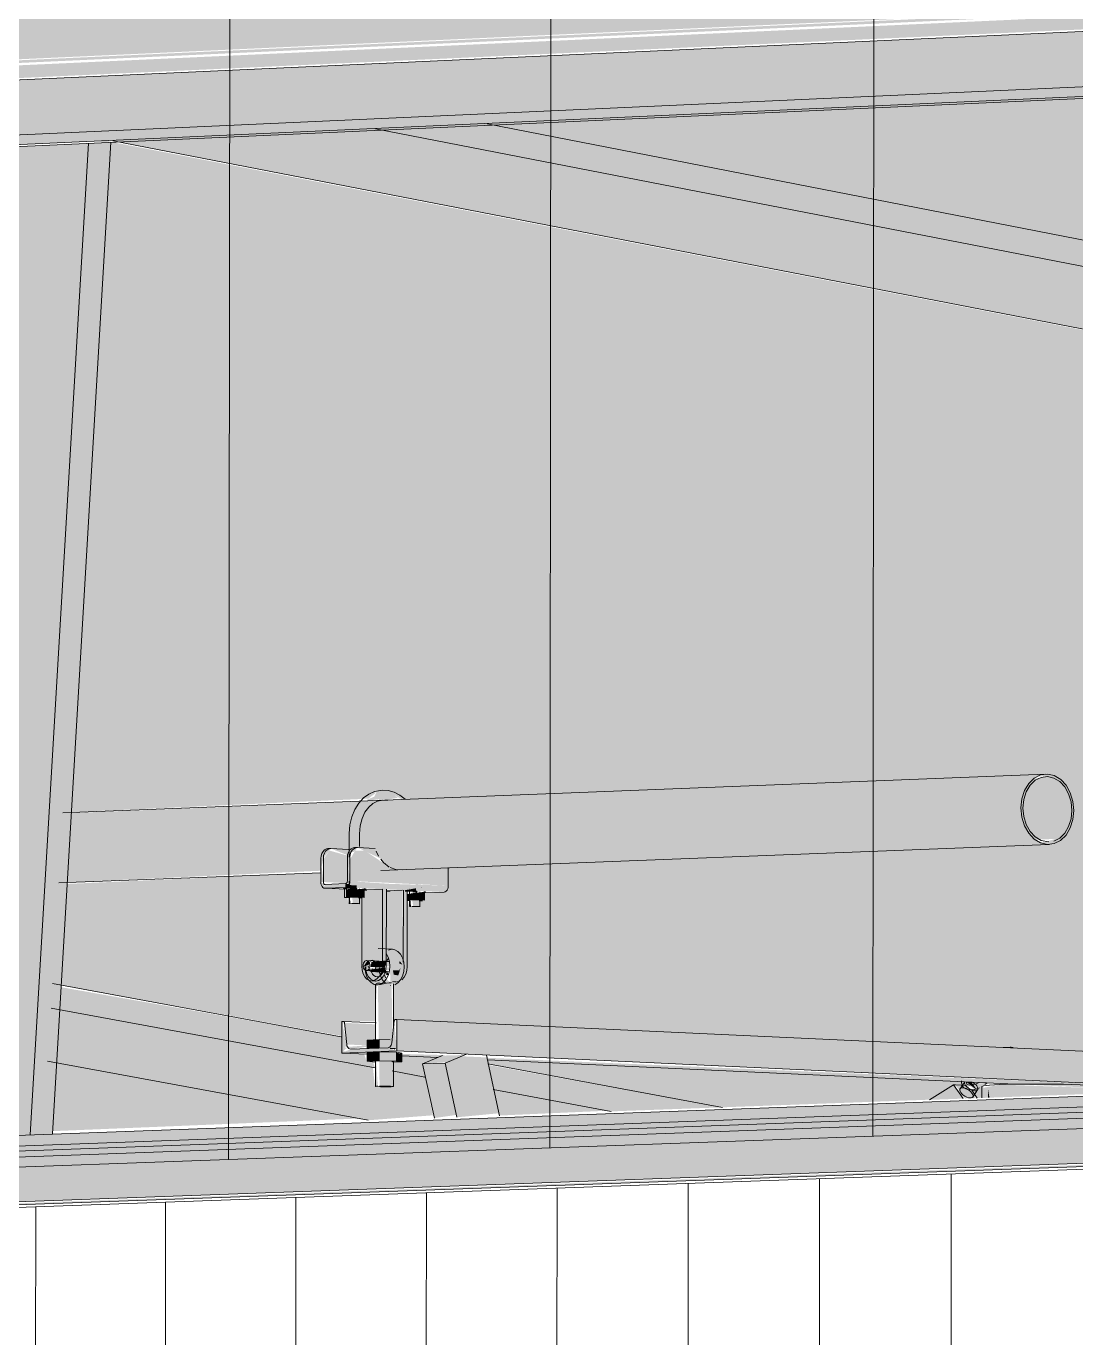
# Model space of a CAD drawing. Header units: inches. Extents: x 31213 to 31218, y -65 to 66.
# Drawn here: x 31216.0078 to 31216.02044, y -64.84839 to -64.83259 of the extents above; entities that cross this region are included whole.
import ezdxf

# ---------------------------------------------------------------- set-up
doc = ezdxf.new("R2010")
doc.units = ezdxf.units.IN
doc.header["$MEASUREMENT"] = 0
for name, color, linetype, lineweight in [('A-GLAZ-CURT', 52, 'Continuous', 9), ('A-GLAZ-CWMG', 51, 'Continuous', 9), ('A-WALL-PATT', 111, 'Continuous', 13), ('L-SITE-WALL', 31, 'Continuous', 13), ('Q-SPCQ', 91, 'Continuous', 9), ('S-BEAM', 12, 'Continuous', 9), ('S-COLS', 52, 'Continuous', 9)]:
    doc.layers.add(name, color=color, linetype=linetype, lineweight=lineweight)

# ---------------------------------------------------------------- blocks, each defined once
blk = doc.blocks.new('FP_51-Looking South East')
at = {"layer": 'A-WALL-PATT', "lineweight": 9}
for p, q in [((-6208.542183, -64.915859), (-6208.542115, -64.846474)), ((-6208.540596, -64.91588), (-6208.540529, -64.846417)), ((-6208.546922, -64.915795), (-6208.546853, -64.846644)), ((-6208.545346, -64.915816), (-6208.545278, -64.846588)), ((-6208.543766, -64.915838), (-6208.543698, -64.846531)), ((-6208.55163, -64.915731), (-6208.55156, -64.846813)), ((-6208.550064, -64.915752), (-6208.549995, -64.846757)), ((-6208.548495, -64.915774), (-6208.548426, -64.846701))]:
    blk.add_line(p, q, dxfattribs=at)
blk = doc.blocks.new('FP_70-Looking South East')
at = {"layer": 'A-WALL-PATT', "lineweight": 9}
for p, q in [((-6208.541474, -64.845962), (-6208.541434, -64.804117)), ((-6208.545366, -64.846103), (-6208.545325, -64.804374)), ((-6208.549237, -64.846244), (-6208.549195, -64.80463))]:
    blk.add_line(p, q, dxfattribs=at)

msp = doc.modelspace()

# ---------------------------------------------------------------- hatches: boundary and pattern name
at = {"layer": 'A-GLAZ-CWMG', "lineweight": 5}
for points in [[(31215.9428, -64.848691), (31216.185539, -64.839883), (31216.185515, -64.839691), (31215.942801, -64.848528)], [(31215.942801, -64.848574), (31216.185539, -64.839745), (31216.185515, -64.839665), (31215.942801, -64.848512)], [(31215.942335, -64.849104), (31216.185539, -64.840352), (31216.185539, -64.839883), (31215.942336, -64.848708)], [(31215.9428, -64.849123), (31216.185539, -64.840393), (31216.185516, -64.840352), (31215.942711, -64.849119)]]:
    msp.add_hatch(color=256, dxfattribs=at).paths.add_polyline_path(points, flags=0)
at = {"layer": 'Q-SPCQ', "lineweight": 5}
for points in [[(31216.008217, -64.84246), (31216.019783, -64.842009), (31216.019826, -64.841799), (31216.019943, -64.841649), (31216.020102, -64.8416), (31216.00824, -64.842074), (31216.008222, -64.842382)], [(31216.019788, -64.842063), (31216.020398, -64.842039), (31216.020358, -64.84184), (31216.02025, -64.841691), (31216.020102, -64.84163), (31216.019934, -64.841657), (31216.019826, -64.841799), (31216.019783, -64.842009), (31216.019788, -64.842059)], [(31216.011905, -64.84193), (31216.01205, -64.841899), (31216.01205, -64.841924), (31216.012276, -64.841886), (31216.012197, -64.841825), (31216.012025, -64.841803), (31216.011992, -64.841873), (31216.011907, -64.841908)], [(31216.008191, -64.84291), (31216.011347, -64.842765), (31216.011379, -64.842614), (31216.011469, -64.842498), (31216.011691, -64.842586), (31216.011723, -64.842538), (31216.01175, -64.842537), (31216.01179, -64.842486), (31216.012065, -64.842617), (31216.012173, -64.842722), (31216.012261, -64.842752), (31216.020019, -64.84243), (31216.019877, -64.842313), (31216.019794, -64.842119), (31216.019783, -64.842009), (31216.008217, -64.84246), (31216.008191, -64.842904)], [(31216.012563, -64.842958), (31216.012535, -64.842948), (31216.011667, -64.842888), (31216.011699, -64.842602), (31216.011692, -64.842589), (31216.011451, -64.842522), (31216.011378, -64.842632), (31216.011378, -64.842901), (31216.012539, -64.842956)], [(31216.012883, -64.842945), (31216.012883, -64.842728), (31216.01216, -64.842726), (31216.012173, -64.842722), (31216.011878, -64.842522), (31216.011762, -64.842522), (31216.011699, -64.84263), (31216.011699, -64.842888), (31216.012581, -64.842931)], [(31216.011809, -64.843162), (31216.011779, -64.842739), (31216.011705, -64.842739), (31216.011732, -64.843159), (31216.011802, -64.843161)], [(31216.012538, -64.843197), (31216.012508, -64.842743), (31216.012435, -64.842769), (31216.012461, -64.842801), (31216.012508, -64.842841), (31216.012477, -64.843008), (31216.012434, -64.843034), (31216.012461, -64.843194), (31216.012531, -64.843196)], [(31216.011778, -64.842987), (31216.011778, -64.842942), (31216.011642, -64.842935), (31216.011642, -64.84298)], [(31216.012832, -64.843022), (31216.012876, -64.842983), (31216.012883, -64.842945), (31216.011697, -64.842908), (31216.01166, -64.842963), (31216.011647, -64.842966), (31216.012599, -64.843011)], [(31216.011658, -64.843082), (31216.011777, -64.843082), (31216.011777, -64.842976), (31216.011659, -64.842989), (31216.011659, -64.843034)], [(31216.011869, -64.843086), (31216.011869, -64.842981), (31216.011777, -64.842989), (31216.011777, -64.843082)], [(31216.011842, -64.843915), (31216.01199, -64.843851), (31216.01209, -64.843906), (31216.012091, -64.842992), (31216.011843, -64.842999), (31216.011842, -64.843809)], [(31216.012136, -64.843908), (31216.012137, -64.842989), (31216.012091, -64.842989), (31216.01209, -64.843906)], [(31216.012093, -64.843927), (31216.01224, -64.843863), (31216.012341, -64.843918), (31216.012333, -64.843001), (31216.012094, -64.843009), (31216.012093, -64.843809)], [(31216.012387, -64.84392), (31216.012388, -64.843001), (31216.012342, -64.843025), (31216.012341, -64.843918)], [(31216.012496, -64.843021), (31216.012496, -64.842976), (31216.012359, -64.843), (31216.012359, -64.843015)], [(31216.012598, -64.843121), (31216.012598, -64.843016), (31216.012506, -64.843034), (31216.012506, -64.843117)], [(31216.01169, -64.843161), (31216.011705, -64.84316), (31216.011691, -64.843034)], [(31216.01242, -64.843196), (31216.012434, -64.843195), (31216.01242, -64.843034)], [(31216.012351, -64.843924), (31216.012307, -64.843771), (31216.012137, -64.843764), (31216.012175, -64.843859), (31216.01218, -64.843916)], [(31216.011858, -64.843925), (31216.011938, -64.84389), (31216.011909, -64.843849)], [(31216.012292, -64.843966), (31216.012304, -64.843923), (31216.011934, -64.843936), (31216.011927, -64.843949)], [(31216.012304, -64.843923), (31216.012272, -64.84388), (31216.011938, -64.84389), (31216.011939, -64.843906)], [(31216.012118, -64.843932), (31216.012142, -64.843846), (31216.011958, -64.843864), (31216.011947, -64.843924)], [(31216.012129, -64.843992), (31216.012118, -64.843932), (31216.01195, -64.843955), (31216.011958, -64.843984)], [(31216.0122, -64.844115), (31216.012307, -64.84408), (31216.012346, -64.84398), (31216.012351, -64.843924), (31216.01218, -64.843916), (31216.012186, -64.844106), (31216.012199, -64.844114)], [(31216.012222, -64.845365), (31216.0122, -64.844115), (31216.012065, -64.844136), (31216.012035, -64.84414), (31216.012056, -64.84536), (31216.012217, -64.845363)], [(31216.012008, -64.844615), (31216.012015, -64.844598), (31216.012007, -64.844615)], [(31216.022194, -64.845396), (31216.026722, -64.845229), (31216.012263, -64.844555), (31216.012263, -64.844936), (31216.018903, -64.845244)], [(31216.011706, -64.844914), (31216.011906, -64.844884), (31216.011906, -64.844869), (31216.011669, -64.844887), (31216.011695, -64.844912)], [(31216.011906, -64.84491), (31216.012049, -64.844905), (31216.012049, -64.844799), (31216.011906, -64.844805)], [(31216.012258, -64.844908), (31216.012258, -64.844803), (31216.012049, -64.844799), (31216.012049, -64.844905)], [(31216.011906, -64.845059), (31216.012049, -64.845054), (31216.012049, -64.844948), (31216.011906, -64.844953)], [(31216.012009, -64.845362), (31216.012034, -64.84536), (31216.012008, -64.844961)], [(31216.012258, -64.845057), (31216.012258, -64.844952), (31216.012049, -64.844948), (31216.012049, -64.845054)], [(31216.012323, -64.845066), (31216.012323, -64.844967), (31216.012258, -64.844959), (31216.012263, -64.845058)], [(31216.012574, -64.845089), (31216.012868, -64.845072), (31216.013084, -64.844984), (31216.012812, -64.844992), (31216.012607, -64.845076)], [(31216.012988, -64.845735), (31216.013496, -64.845686), (31216.013349, -64.845014), (31216.013043, -64.845), (31216.012846, -64.845081), (31216.012988, -64.845734)], [(31216.012717, -64.845744), (31216.012982, -64.845706), (31216.012846, -64.845081), (31216.012574, -64.845089), (31216.012715, -64.845735)], [(31216.018683, -64.845525), (31216.019088, -64.84551), (31216.018971, -64.845344), (31216.018881, -64.8454)], [(31216.018862, -64.845518), (31216.019059, -64.845511), (31216.019128, -64.845351), (31216.018901, -64.845493)], [(31216.019109, -64.845509), (31216.019236, -64.845504), (31216.019128, -64.845351), (31216.018993, -64.845345), (31216.019032, -64.8454)], [(31216.019313, -64.845502), (31216.019525, -64.845494), (31216.019526, -64.845341), (31216.019313, -64.845383), (31216.019313, -64.8454)], [(31216.019525, -64.845494), (31216.020928, -64.845442), (31216.020911, -64.845391), (31216.019526, -64.845341), (31216.019525, -64.845401)], [(31216.019387, -64.845499), (31216.019404, -64.845498), (31216.019387, -64.8454)]]:
    msp.add_hatch(color=256, dxfattribs=at).paths.add_polyline_path(points, flags=0)
h = msp.add_hatch(color=256, dxfattribs=at)
h.paths.add_polyline_path([(31216.008193, -64.842873), (31216.011347, -64.842733), (31216.011346, -64.842717), (31216.008194, -64.842852)], flags=0)
h.paths.add_polyline_path([(31216.012169, -64.842719), (31216.020234, -64.84238), (31216.020311, -64.842312), (31216.02039, -64.842119), (31216.020398, -64.842039), (31216.019788, -64.842063), (31216.019833, -64.842236), (31216.019916, -64.842385), (31216.012149, -64.842703)], flags=0)
h = msp.add_hatch(color=256, dxfattribs=at)
h.paths.add_polyline_path([(31216.011399, -64.842975), (31216.011647, -64.842966), (31216.011647, -64.84292), (31216.011399, -64.84293)], flags=0)
h.paths.add_polyline_path([(31216.011347, -64.842902), (31216.011378, -64.842901), (31216.011347, -64.842616)], flags=0)
h.paths.add_polyline_path([(31216.011668, -64.842889), (31216.011699, -64.842888), (31216.011668, -64.842603)], flags=0)
h = msp.add_hatch(color=256, dxfattribs=at)
h.paths.add_polyline_path([(31216.012477, -64.843008), (31216.012477, -64.843005), (31216.012477, -64.843008)], flags=0)
h.paths.add_polyline_path([(31216.011658, -64.842988), (31216.011658, -64.842983), (31216.011658, -64.842988)], flags=0)
h.paths.add_polyline_path([(31216.011748, -64.842973), (31216.011748, -64.84297), (31216.011748, -64.842973)], flags=0)
h = msp.add_hatch(color=256, dxfattribs=at)
h.paths.add_polyline_path([(31216.012388, -64.843117), (31216.012506, -64.843117), (31216.012506, -64.843028), (31216.012388, -64.843046)], flags=0)
h.paths.add_polyline_path([(31216.012506, -64.843028), (31216.01249, -64.843011), (31216.012454, -64.843025)], flags=0)
h = msp.add_hatch(color=256, dxfattribs=at)
h.paths.add_polyline_path([(31216.01242, -64.842976), (31216.012426, -64.842961), (31216.012419, -64.842976)], flags=0)
h.paths.add_polyline_path([(31216.012563, -64.842965), (31216.012563, -64.842958), (31216.012551, -64.842965)], flags=0)
h = msp.add_hatch(color=256, dxfattribs=at)
h.paths.add_polyline_path([(31216.012281, -64.844026), (31216.012309, -64.843936), (31216.012298, -64.843953), (31216.012292, -64.843966), (31216.012217, -64.843966), (31216.012226, -64.844017)], flags=0)
h.paths.add_polyline_path([(31216.012332, -64.843895), (31216.012298, -64.843852), (31216.012292, -64.843881), (31216.012322, -64.843893)], flags=0)
h = msp.add_hatch(color=256, dxfattribs=at)
h.paths.add_polyline_path([(31216.012263, -64.844936), (31216.012232, -64.844575), (31216.012204, -64.844838)], flags=0)
h.paths.add_polyline_path([(31216.011601, -64.844961), (31216.012263, -64.844936), (31216.012158, -64.844897), (31216.011706, -64.844914)], flags=0)
h.paths.add_polyline_path([(31216.011601, -64.844961), (31216.01166, -64.844858), (31216.011602, -64.84458)], flags=0)
h = msp.add_hatch(color=256, dxfattribs=at)
h.paths.add_polyline_path([(31216.011906, -64.844869), (31216.011906, -64.844805), (31216.012008, -64.844799), (31216.012007, -64.844615), (31216.011906, -64.84461), (31216.011906, -64.844799)], flags=0)
h.paths.add_polyline_path([(31216.011906, -64.844869), (31216.011906, -64.84461), (31216.011633, -64.844597), (31216.01166, -64.844858)], flags=0)
h = msp.add_hatch(color=256, dxfattribs=at)
h.paths.add_polyline_path([(31216.021534, -64.84542), (31216.022194, -64.845396), (31216.01335, -64.845018), (31216.013355, -64.845042), (31216.020927, -64.845392)], flags=0)
h.paths.add_polyline_path([(31216.012756, -64.845014), (31216.012845, -64.844985), (31216.012323, -64.844972), (31216.012322, -64.844994), (31216.012574, -64.845006)], flags=0)
h.paths.add_polyline_path([(31216.011906, -64.844975), (31216.011906, -64.844962), (31216.011906, -64.844975)], flags=0)
h = msp.add_hatch(color=256, dxfattribs=at)
h.paths.add_polyline_path([(31216.019256, -64.845409), (31216.019187, -64.845311), (31216.019125, -64.845309), (31216.019244, -64.8454)], flags=0)
h.paths.add_polyline_path([(31216.019256, -64.845409), (31216.019164, -64.845391), (31216.019199, -64.8454)], flags=0)
at = {"layer": 'S-BEAM', "lineweight": 5}
h = msp.add_hatch(color=256, dxfattribs=at)
h.paths.add_polyline_path([(31216.065977, -64.843793), (31216.11257, -64.842078), (31216.066599, -64.832621), (31216.066221, -64.839417)], flags=0)
h.paths.add_polyline_path([(31216.053994, -64.84169), (31216.053978, -64.831922), (31216.013348, -64.833767), (31216.053932, -64.841678)], flags=0)
h.paths.add_polyline_path([(31216.008868, -64.832117), (31216.053913, -64.830011), (31216.009529, -64.82088), (31216.008955, -64.83064)], flags=0)
h.paths.add_polyline_path([(31215.996289, -64.830441), (31215.996299, -64.820922), (31215.958258, -64.823027), (31215.996199, -64.830423)], flags=0)
h.paths.add_polyline_path([(31215.952905, -64.821514), (31215.994177, -64.819174), (31215.993413, -64.818041), (31215.946539, -64.812263), (31215.94654, -64.814536), (31215.949219, -64.817473)], flags=0)
h.paths.add_polyline_path([(31215.994177, -64.819174), (31215.996301, -64.819054), (31215.996302, -64.818397), (31215.993413, -64.818041)], flags=0)
h.paths.add_polyline_path([(31215.944502, -64.812301), (31215.944502, -64.812055), (31215.944205, -64.811975), (31215.944304, -64.812085)], flags=0)
h = msp.add_hatch(color=256, dxfattribs=at)
h.paths.add_polyline_path([(31216.016187, -64.845615), (31216.018675, -64.845523), (31216.01897, -64.845353), (31216.018985, -64.845343), (31216.019142, -64.845382), (31216.01925, -64.845502), (31216.019304, -64.8455), (31216.019332, -64.845352), (31216.019374, -64.845319), (31216.019196, -64.845335), (31216.019164, -64.845343), (31216.019095, -64.845306), (31216.013345, -64.84504), (31216.013356, -64.845091), (31216.015022, -64.845399)], flags=0)
h.paths.add_polyline_path([(31216.019079, -64.845508), (31216.019093, -64.845497), (31216.019061, -64.845483)], flags=0)
h.paths.add_polyline_path([(31216.020918, -64.845441), (31216.021524, -64.845418), (31216.020918, -64.845399)], flags=0)
h.paths.add_polyline_path([(31216.019247, -64.845407), (31216.019148, -64.845381), (31216.019154, -64.845353), (31216.019232, -64.845399)], flags=0)
h.paths.add_polyline_path([(31216.01219, -64.844113), (31216.012129, -64.844064), (31216.012149, -64.843958), (31216.012117, -64.843982), (31216.01209, -64.843989), (31216.01194, -64.843952), (31216.011917, -64.843893), (31216.011832, -64.843913), (31216.011832, -64.843083), (31216.011799, -64.843084), (31216.011768, -64.843158), (31216.01168, -64.843158), (31216.011648, -64.842986), (31216.011389, -64.842947), (31216.011389, -64.842928), (31216.011337, -64.842899), (31216.011337, -64.842786), (31216.008183, -64.842929), (31216.008113, -64.844122), (31216.011592, -64.844754), (31216.011623, -64.844578), (31216.011998, -64.844578), (31216.012025, -64.844138), (31216.012184, -64.844113)], flags=0)
h.paths.add_polyline_path([(31216.026712, -64.845227), (31216.028876, -64.845148), (31216.028904, -64.844931), (31216.029032, -64.844883), (31216.029009, -64.844855), (31216.029028, -64.844754), (31216.028985, -64.844759), (31216.028961, -64.844784), (31216.028819, -64.844747), (31216.028786, -64.844695), (31216.028713, -64.84471), (31216.028685, -64.843968), (31216.028568, -64.843965), (31216.028538, -64.843796), (31216.028283, -64.843758), (31216.028283, -64.843739), (31216.028231, -64.84371), (31216.028231, -64.843598), (31216.021036, -64.84385), (31216.020897, -64.843736), (31216.020817, -64.843547), (31216.020818, -64.843333), (31216.020898, -64.843152), (31216.021037, -64.843051), (31216.021449, -64.843029), (31216.028791, -64.842728), (31216.028875, -64.842669), (31216.028894, -64.842629), (31216.029086, -64.842669), (31216.029158, -64.842732), (31216.029555, -64.842716), (31216.029471, -64.842587), (31216.02943, -64.842378), (31216.029472, -64.842169), (31216.029587, -64.842021), (31216.029744, -64.841972), (31216.034574, -64.841769), (31216.034676, -64.841691), (31216.034689, -64.841664), (31216.034866, -64.841691), (31216.034957, -64.841769), (31216.039848, -64.841608), (31216.039993, -64.841668), (31216.0401, -64.841818), (31216.040138, -64.84202), (31216.040099, -64.842212), (31216.039993, -64.842351), (31216.039847, -64.842396), (31216.03709, -64.842532), (31216.037188, -64.84268), (31216.037223, -64.842864), (31216.037184, -64.843056), (31216.037079, -64.843193), (31216.036935, -64.843238), (31216.035137, -64.843338), (31216.035141, -64.843382), (31216.035122, -64.84348), (31216.034908, -64.843707), (31216.034465, -64.844942), (31216.053953, -64.844225), (31216.053954, -64.842721), (31216.00871, -64.833964), (31216.008234, -64.842065), (31216.01192, -64.841897), (31216.011998, -64.841837), (31216.012015, -64.841801), (31216.012206, -64.841837), (31216.012322, -64.841904), (31216.020085, -64.841627), (31216.020233, -64.841687), (31216.020341, -64.841837), (31216.020381, -64.842035), (31216.020339, -64.842233), (31216.020217, -64.842377), (31216.020084, -64.842415), (31216.012873, -64.842726), (31216.012847, -64.843009), (31216.012821, -64.84302), (31216.012588, -64.843032), (31216.012588, -64.843119), (31216.012528, -64.843119), (31216.012498, -64.843193), (31216.012409, -64.843192), (31216.012377, -64.843021), (31216.012377, -64.843044), (31216.012376, -64.843918), (31216.01234, -64.843922), (31216.012296, -64.844078), (31216.012213, -64.844132), (31216.01223, -64.844568), (31216.012253, -64.844553), (31216.023273, -64.845067)], flags=0)
h.paths.add_polyline_path([(31216.029086, -64.84514), (31216.033968, -64.84496), (31216.03446, -64.843534), (31216.034415, -64.843387), (31216.034411, -64.843364), (31216.029731, -64.843566), (31216.029705, -64.843819), (31216.029679, -64.84383), (31216.029451, -64.84383), (31216.029432, -64.843926), (31216.029392, -64.843927), (31216.029363, -64.844), (31216.029276, -64.843999), (31216.029248, -64.844714), (31216.029213, -64.844718), (31216.02917, -64.844871), (31216.029087, -64.844933), (31216.029087, -64.844956)], flags=0)
h.paths.add_polyline_path([(31216.02881, -64.844685), (31216.028827, -64.844659), (31216.028806, -64.844679)], flags=0)
h.paths.add_polyline_path([(31216.011928, -64.843888), (31216.011951, -64.843856), (31216.011924, -64.843883)], flags=0)
h.paths.add_polyline_path([(31216.035002, -64.843513), (31216.035001, -64.843488), (31216.035001, -64.843512)], flags=0)
h.paths.add_polyline_path([(31216.035023, -64.843494), (31216.035015, -64.843465), (31216.035022, -64.843492)], flags=0)
h.paths.add_polyline_path([(31216.028891, -64.842742), (31216.028935, -64.842728), (31216.028905, -64.842734)], flags=0)
h.paths.add_polyline_path([(31215.996225, -64.841925), (31215.996233, -64.83453), (31215.964113, -64.835988), (31215.996147, -64.84191)], flags=0)
h.paths.add_polyline_path([(31216.012011, -64.841916), (31216.012062, -64.841897), (31216.012025, -64.841907)], flags=0)
h.paths.add_polyline_path([(31216.034686, -64.841779), (31216.034726, -64.84177), (31216.03469, -64.841777)], flags=0)
h.paths.add_polyline_path([(31215.956367, -64.834557), (31215.996235, -64.832693), (31215.996236, -64.831524), (31215.956038, -64.823727), (31215.955381, -64.834374), (31215.956071, -64.834502)], flags=0)
h.paths.add_polyline_path([(31215.942987, -64.832083), (31215.942998, -64.823854), (31215.908726, -64.82575), (31215.942881, -64.832064)], flags=0)
h.paths.add_polyline_path([(31215.903467, -64.824298), (31215.943, -64.822057), (31215.943002, -64.820723), (31215.896969, -64.815392), (31215.89697, -64.817475), (31215.903234, -64.824053)], flags=0)
h.paths.add_polyline_path([(31215.895319, -64.815741), (31215.895319, -64.815281), (31215.895277, -64.81527), (31215.895456, -64.81527), (31215.895456, -64.815217), (31215.894741, -64.815134), (31215.894871, -64.81527)], flags=0)
for points in [[(31215.727629, -64.845837), (31216.345601, -64.817493), (31216.345601, -64.816654), (31215.72763, -64.845297)], [(31215.728055, -64.845863), (31216.34561, -64.817535), (31216.345601, -64.817493), (31215.728055, -64.84584), (31215.728055, -64.845856)], [(31215.729408, -64.845936), (31216.347071, -64.817707), (31216.345637, -64.817563), (31215.728104, -64.845889)], [(31215.729489, -64.846479), (31216.347086, -64.818556), (31216.347071, -64.817736), (31215.72949, -64.845951)], [(31215.728033, -64.856279), (31216.345607, -64.833757), (31216.345715, -64.833594), (31215.728033, -64.856178)], [(31215.727605, -64.856835), (31215.763991, -64.855495), (31215.763992, -64.854993), (31215.764832, -64.854994), (31215.764832, -64.855149), (31215.892912, -64.850501), (31215.892913, -64.850295), (31215.893407, -64.850295), (31215.893429, -64.850867), (31215.941832, -64.849108), (31215.941833, -64.848512), (31215.942367, -64.848495), (31215.9428, -64.848512), (31215.9428, -64.848691), (31216.185539, -64.839883), (31216.185567, -64.839628), (31216.186269, -64.839603), (31216.186269, -64.84033), (31216.26007, -64.837652), (31216.2601, -64.836911), (31216.260865, -64.836886), (31216.261265, -64.836913), (31216.261265, -64.837135), (31216.345607, -64.834045), (31216.345607, -64.833757), (31215.727607, -64.856295)]]:
    msp.add_hatch(color=256, dxfattribs=at).paths.add_polyline_path(points, flags=0)
h = msp.add_hatch(color=256, dxfattribs=at)
h.paths.add_polyline_path([(31215.990011, -64.845237), (31215.990095, -64.845237), (31215.990097, -64.845267), (31215.990027, -64.845242)], flags=0)
h.paths.add_polyline_path([(31215.970579, -64.847283), (31215.99502, -64.846352), (31215.994893, -64.845894), (31215.995042, -64.845704), (31215.9952, -64.845711), (31215.995698, -64.846029), (31215.995777, -64.846173), (31215.995806, -64.846328), (31215.996176, -64.846322), (31215.996177, -64.845457), (31215.995015, -64.84543), (31215.994938, -64.845562), (31215.99488, -64.845511), (31215.994919, -64.8454), (31215.994654, -64.845391), (31215.994689, -64.845505), (31215.994607, -64.845503), (31215.994514, -64.845382), (31215.99006, -64.845206), (31215.990022, -64.845268), (31215.989999, -64.845268), (31215.989903, -64.845182), (31215.989892, -64.845173), (31215.989369, -64.84512), (31215.98924, -64.845073), (31215.989145, -64.844937), (31215.989111, -64.844746), (31215.989146, -64.844553), (31215.989241, -64.844409), (31215.98937, -64.844353), (31215.989387, -64.844324), (31215.989417, -64.844143), (31215.989387, -64.844124), (31215.989416, -64.844097), (31215.989338, -64.844069), (31215.989338, -64.843959), (31215.985258, -64.844096), (31215.985115, -64.843983), (31215.985033, -64.843795), (31215.985033, -64.843582), (31215.985116, -64.843401), (31215.985259, -64.843302), (31215.985636, -64.84328), (31215.989844, -64.84309), (31215.989898, -64.84309), (31215.98991, -64.843112), (31215.99002, -64.843107), (31215.990019, -64.843064), (31215.990021, -64.843021), (31215.990125, -64.843027), (31215.990099, -64.843), (31215.990224, -64.843027), (31215.990365, -64.843094), (31215.99489, -64.842946), (31215.995038, -64.843004), (31215.995145, -64.84315), (31215.995182, -64.843371), (31215.995145, -64.843534), (31215.995037, -64.84367), (31215.994889, -64.843715), (31215.996179, -64.843673), (31215.996179, -64.842875), (31215.959763, -64.836174), (31215.955203, -64.836381), (31215.954702, -64.844486), (31215.96652, -64.846568)], flags=0)
h.paths.add_polyline_path([(31216.007965, -64.845908), (31216.011803, -64.84575), (31216.008015, -64.845053), (31216.007965, -64.845908)], flags=0)
h.paths.add_polyline_path([(31215.99487, -64.845591), (31215.994832, -64.845563), (31215.994871, -64.845545), (31215.99487, -64.845579)], flags=0)
h.paths.add_polyline_path([(31215.996178, -64.844636), (31215.996178, -64.844489), (31215.995514, -64.844544), (31215.995514, -64.844606), (31215.996102, -64.844633)], flags=0)
h.paths.add_polyline_path([(31215.994097, -64.844541), (31215.994125, -64.84436), (31215.994162, -64.844353), (31215.994369, -64.844314), (31215.994369, -64.844246), (31215.994421, -64.844228), (31215.994422, -64.844017), (31215.994503, -64.843838), (31215.994546, -64.843757), (31215.990858, -64.843905), (31215.990833, -64.844177), (31215.990808, -64.844188), (31215.990808, -64.84439), (31215.994097, -64.844541)], flags=0)
h.paths.add_polyline_path([(31215.942918, -64.84241), (31215.942925, -64.836938), (31215.918225, -64.838059), (31215.932776, -64.840601), (31215.932855, -64.840542), (31215.932945, -64.840556), (31215.933026, -64.840531), (31215.933056, -64.840579), (31215.933056, -64.840605), (31215.9331, -64.84064), (31215.939003, -64.840947), (31215.939087, -64.841028), (31215.939159, -64.841218), (31215.939159, -64.84144), (31215.939086, -64.841636), (31215.939029, -64.841724), (31215.942825, -64.842393)], flags=0)
h.paths.add_polyline_path([(31215.933, -64.840635), (31215.932925, -64.840604), (31215.93293, -64.840632), (31215.932989, -64.840635)], flags=0)
h.paths.add_polyline_path([(31215.910452, -64.83669), (31215.942927, -64.835172), (31215.94293, -64.833076), (31215.906499, -64.826373), (31215.905885, -64.835885), (31215.909343, -64.836494)], flags=0)
h.paths.add_polyline_path([(31215.893646, -64.833729), (31215.893656, -64.826568), (31215.862715, -64.828279), (31215.893527, -64.833708)], flags=0)
h.paths.add_polyline_path([(31215.857551, -64.826884), (31215.893659, -64.824838), (31215.893662, -64.822971), (31215.883389, -64.821847), (31215.883068, -64.821847), (31215.883068, -64.821812), (31215.850956, -64.818299), (31215.850958, -64.820221), (31215.856917, -64.826243)], flags=0)
h.paths.add_polyline_path([(31215.849539, -64.818787), (31215.84954, -64.818145), (31215.848826, -64.818066), (31215.848919, -64.81816)], flags=0)
h = msp.add_hatch(color=256, dxfattribs=at)
h.paths.add_polyline_path([(31215.730539, -64.846524), (31215.765466, -64.844948), (31215.765466, -64.844852), (31215.730538, -64.846431)], flags=0)
h.paths.add_polyline_path([(31215.767906, -64.844838), (31215.805256, -64.843153), (31215.805256, -64.843053), (31215.767906, -64.844742)], flags=0)
h.paths.add_polyline_path([(31215.807863, -64.843035), (31215.847896, -64.841228), (31215.847896, -64.841125), (31215.807863, -64.842935)], flags=0)
h.paths.add_polyline_path([(31215.850688, -64.841102), (31215.893703, -64.839161), (31215.893703, -64.839054), (31215.850688, -64.840999)], flags=0)
h.paths.add_polyline_path([(31215.8967, -64.839026), (31215.943044, -64.836934), (31215.943044, -64.836824), (31215.8967, -64.838919)], flags=0)
h.paths.add_polyline_path([(31215.946271, -64.836789), (31215.996344, -64.834529), (31215.996344, -64.834414), (31215.94627, -64.836678)], flags=0)
h.paths.add_polyline_path([(31215.999828, -64.834372), (31216.054099, -64.831923), (31216.054075, -64.831804), (31215.999828, -64.834256)], flags=0)
h.paths.add_polyline_path([(31216.057873, -64.831752), (31216.116893, -64.829089), (31216.116893, -64.828963), (31216.057873, -64.831632)], flags=0)
h.paths.add_polyline_path([(31216.120995, -64.828904), (31216.185415, -64.825996), (31216.185387, -64.825867), (31216.120995, -64.828778)], flags=0)
h.paths.add_polyline_path([(31216.189891, -64.825794), (31216.260486, -64.822609), (31216.260486, -64.822471), (31216.189891, -64.825663)], flags=0)
h.paths.add_polyline_path([(31216.265393, -64.822387), (31216.346985, -64.818705), (31216.347071, -64.818557), (31216.265393, -64.822249)], flags=0)
h = msp.add_hatch(color=256, dxfattribs=at)
h.paths.add_polyline_path([(31216.053991, -64.842729), (31216.053995, -64.842001), (31216.012006, -64.833828), (31216.00884, -64.833971), (31216.05393, -64.842718)], flags=0)
h.paths.add_polyline_path([(31215.996286, -64.831536), (31215.996291, -64.830769), (31215.956906, -64.823103), (31215.956076, -64.823148), (31215.956133, -64.823219), (31215.956098, -64.82374), (31215.996197, -64.831518)], flags=0)
h = msp.add_hatch(color=256, dxfattribs=at)
h.paths.add_polyline_path([(31216.053995, -64.842001), (31216.053995, -64.84169), (31216.01335, -64.833767), (31216.012006, -64.833828), (31216.053933, -64.841989)], flags=0)
h.paths.add_polyline_path([(31215.996291, -64.830769), (31215.996291, -64.830441), (31215.95826, -64.823028), (31215.956906, -64.823103), (31215.9962, -64.830751)], flags=0)
h = msp.add_hatch(color=256, dxfattribs=at)
h.paths.add_polyline_path([(31216.014845, -64.845664), (31216.016188, -64.845615), (31216.01336, -64.845104), (31216.013425, -64.845402), (31216.014801, -64.845656)], flags=0)
h.paths.add_polyline_path([(31216.012601, -64.84525), (31216.012585, -64.845079), (31216.012748, -64.845013), (31216.012314, -64.844996), (31216.012314, -64.845065), (31216.012213, -64.845056), (31216.012228, -64.845181), (31216.012565, -64.845243)], flags=0)
h.paths.add_polyline_path([(31216.012, -64.845139), (31216.011972, -64.845054), (31216.011897, -64.845057), (31216.01187, -64.844972), (31216.011593, -64.844935), (31216.011593, -64.844765), (31216.008112, -64.844149), (31216.008097, -64.844419), (31216.011999, -64.845139)], flags=0)
h.paths.add_polyline_path([(31216.011897, -64.84496), (31216.011897, -64.844953), (31216.011897, -64.84496)], flags=0)
h.paths.add_polyline_path([(31216.011593, -64.844959), (31216.011666, -64.844895), (31216.011629, -64.844895), (31216.011607, -64.844935)], flags=0)
h.paths.add_polyline_path([(31215.996226, -64.842227), (31215.996227, -64.841925), (31215.964114, -64.835989), (31215.962761, -64.83605), (31215.996148, -64.842213)], flags=0)
h.paths.add_polyline_path([(31215.955368, -64.834604), (31215.956369, -64.834557), (31215.955382, -64.834375), (31215.955371, -64.834555)], flags=0)
h.paths.add_polyline_path([(31215.942988, -64.8324), (31215.942989, -64.832084), (31215.908728, -64.82575), (31215.907369, -64.825825), (31215.942883, -64.832381)], flags=0)
h = msp.add_hatch(color=256, dxfattribs=at)
h.paths.add_polyline_path([(31216.011919, -64.845771), (31216.012699, -64.845711), (31216.012601, -64.84525), (31216.012213, -64.845178), (31216.012191, -64.84536), (31216.011999, -64.845359), (31216.011975, -64.845134), (31216.008097, -64.844419), (31216.008056, -64.84506), (31216.011843, -64.845757)], flags=0)
h.paths.add_polyline_path([(31216.013492, -64.845714), (31216.014801, -64.845656), (31216.013425, -64.845402), (31216.013491, -64.845711)], flags=0)
h.paths.add_polyline_path([(31215.996223, -64.842883), (31215.996226, -64.842227), (31215.962761, -64.83605), (31215.959814, -64.836183), (31215.996145, -64.842869)], flags=0)
h.paths.add_polyline_path([(31215.942984, -64.833086), (31215.942988, -64.8324), (31215.907369, -64.825825), (31215.906536, -64.825871), (31215.906593, -64.82594), (31215.90659, -64.826389), (31215.942879, -64.833067)], flags=0)
at = {"layer": 'S-COLS', "lineweight": 5}
h = msp.add_hatch(color=256, dxfattribs=at)
h.paths.add_polyline_path([(31216.006239, -64.846004), (31216.007847, -64.845945), (31216.00855, -64.834001), (31216.006942, -64.834073), (31216.006368, -64.843828)], flags=0)
h.paths.add_polyline_path([(31216.007052, -64.832218), (31216.008659, -64.832143), (31216.009361, -64.82022), (31216.007754, -64.820308), (31216.007144, -64.830654)], flags=0)
h = msp.add_hatch(color=256, dxfattribs=at)
h.paths.add_polyline_path([(31216.007847, -64.845945), (31216.008116, -64.845935), (31216.008819, -64.833989), (31216.00855, -64.834001), (31216.007972, -64.843828)], flags=0)
h.paths.add_polyline_path([(31216.008659, -64.832143), (31216.008928, -64.832131), (31216.009625, -64.820282), (31216.009568, -64.820208), (31216.009361, -64.82022), (31216.008747, -64.830654)], flags=0)

# ---------------------------------------------------------------- linework, layer by layer
at = {"layer": 'A-GLAZ-CWMG'}
for p, q in [((31216.185539, -64.839664), (31215.942723, -64.848509)), ((31216.185539, -64.839745), (31215.942723, -64.848577)), ((31216.185539, -64.839883), (31215.942336, -64.848708)), ((31216.185539, -64.840352), (31215.942335, -64.849104)), ((31215.9428, -64.849123), (31216.185539, -64.840393))]:
    msp.add_line(p, q, dxfattribs=at)
at = {"layer": 'L-SITE-WALL'}
msp.add_line((31216.185453, -64.840433), (31215.942354, -64.849169), dxfattribs=at)
at = {"layer": 'Q-SPCQ'}
for p, q in [((31216.008241, -64.842066), (31216.020081, -64.8416)), ((31216.012095, -64.841914), (31216.012152, -64.84192)), ((31216.01169, -64.842602), (31216.01169, -64.842318)), ((31216.011813, -64.842319), (31216.011813, -64.842472)), ((31216.011433, -64.842499), (31216.011464, -64.842498)), ((31216.011681, -64.842508), (31216.01147, -64.842498)), ((31216.011753, -64.842487), (31216.011784, -64.842486)), ((31216.012001, -64.842496), (31216.01179, -64.842486)), ((31216.012044, -64.842589), (31216.012013, -64.842529)), ((31216.020123, -64.842449), (31216.012072, -64.842761)), ((31216.011347, -64.842902), (31216.011347, -64.842616)), ((31216.011378, -64.842614), (31216.011378, -64.842901)), ((31216.011668, -64.842603), (31216.011668, -64.842889)), ((31216.011699, -64.842888), (31216.011699, -64.842602)), ((31216.011347, -64.842789), (31216.008191, -64.842911)), ((31216.012883, -64.842728), (31216.012883, -64.842945)), ((31216.011659, -64.842988), (31216.011396, -64.842975)), ((31216.011647, -64.84292), (31216.011399, -64.84293)), ((31216.011399, -64.842975), (31216.011647, -64.842966)), ((31216.011632, -64.842982), (31216.011659, -64.842977)), ((31216.011632, -64.843087), (31216.011632, -64.842982)), ((31216.011647, -64.842935), (31216.011683, -64.842937)), ((31216.011659, -64.842977), (31216.011658, -64.843082)), ((31216.011659, -64.842977), (31216.011777, -64.842976)), ((31216.011689, -64.842926), (31216.011689, -64.842889)), ((31216.011689, -64.843162), (31216.011689, -64.842985)), ((31216.011777, -64.843082), (31216.011777, -64.842976)), ((31216.011812, -64.842983), (31216.011812, -64.843163)), ((31216.011869, -64.843086), (31216.011869, -64.842981)), ((31216.011902, -64.842999), (31216.011869, -64.842998)), ((31216.012091, -64.842987), (31216.011877, -64.842995)), ((31216.01209, -64.843906), (31216.012091, -64.842987)), ((31216.012137, -64.842989), (31216.012136, -64.843908)), ((31216.012333, -64.842999), (31216.012137, -64.843007)), ((31216.012183, -64.843013), (31216.012137, -64.843011)), ((31216.012341, -64.843867), (31216.012342, -64.842999)), ((31216.012388, -64.843001), (31216.012387, -64.84392)), ((31216.012388, -64.843012), (31216.012506, -64.843011)), ((31216.012418, -64.843196), (31216.012418, -64.84299)), ((31216.012506, -64.843117), (31216.012506, -64.843011)), ((31216.012541, -64.843018), (31216.012541, -64.843198)), ((31216.012598, -64.843121), (31216.012598, -64.843016)), ((31216.012832, -64.843022), (31216.012598, -64.843031)), ((31216.011658, -64.843082), (31216.011632, -64.843087)), ((31216.011632, -64.843087), (31216.011697, -64.84309)), ((31216.011777, -64.843082), (31216.011658, -64.843082)), ((31216.011689, -64.843162), (31216.011689, -64.843162)), ((31216.011869, -64.843086), (31216.011777, -64.843082)), ((31216.011801, -64.843091), (31216.011843, -64.843091)), ((31216.011843, -64.843085), (31216.011842, -64.843915)), ((31216.012387, -64.843124), (31216.012425, -64.843125)), ((31216.012506, -64.843117), (31216.012388, -64.843117)), ((31216.012598, -64.843121), (31216.012506, -64.843117)), ((31216.012531, -64.843126), (31216.012572, -64.843126)), ((31216.012418, -64.843196), (31216.012418, -64.843197)), ((31216.012039, -64.843703), (31216.01221, -64.843711)), ((31216.012172, -64.843981), (31216.011896, -64.843968)), ((31216.011901, -64.843847), (31216.012051, -64.843854)), ((31216.011921, -64.84393), (31216.01192, -64.843912)), ((31216.011989, -64.843855), (31216.011979, -64.843866)), ((31216.012058, -64.843911), (31216.012057, -64.843894)), ((31216.012136, -64.843858), (31216.012175, -64.84386)), ((31216.01216, -64.843827), (31216.012142, -64.843846)), ((31216.012005, -64.844094), (31216.011959, -64.844091)), ((31216.012109, -64.844017), (31216.012129, -64.844054)), ((31216.012155, -64.844019), (31216.012143, -64.843976)), ((31216.012255, -64.844105), (31216.01221, -64.844103)), ((31216.012223, -64.844134), (31216.012218, -64.844123)), ((31216.012294, -64.844098), (31216.012262, -64.844105)), ((31216.012007, -64.844902), (31216.012008, -64.844131)), ((31216.012028, -64.84414), (31216.012021, -64.84414)), ((31216.012192, -64.844148), (31216.012186, -64.844147)), ((31216.012223, -64.844133), (31216.012222, -64.844647)), ((31216.011602, -64.84458), (31216.011601, -64.844961)), ((31216.011619, -64.84458), (31216.011602, -64.84458)), ((31216.01162, -64.84458), (31216.012016, -64.844598)), ((31216.01166, -64.844858), (31216.011633, -64.844597)), ((31216.012232, -64.844575), (31216.012204, -64.844838)), ((31216.012263, -64.844555), (31216.012246, -64.844556)), ((31216.012263, -64.844936), (31216.012263, -64.844555)), ((31216.026722, -64.845229), (31216.012263, -64.844555)), ((31216.012158, -64.844897), (31216.011706, -64.844914)), ((31216.011906, -64.844805), (31216.012049, -64.844799)), ((31216.011906, -64.844906), (31216.011906, -64.844805)), ((31216.012049, -64.844799), (31216.012185, -64.844802)), ((31216.012049, -64.844901), (31216.012049, -64.844799)), ((31216.012246, -64.844908), (31216.012185, -64.844907)), ((31216.019567, -64.844896), (31216.019655, -64.844892)), ((31216.019655, -64.844892), (31216.019664, -64.844892)), ((31216.019688, -64.844896), (31216.019664, -64.844892)), ((31216.011601, -64.844961), (31216.012263, -64.844936)), ((31216.011601, -64.844961), (31216.011906, -64.844975)), ((31216.011906, -64.845059), (31216.011906, -64.844953)), ((31216.012049, -64.845054), (31216.011906, -64.845059)), ((31216.011906, -64.845059), (31216.011971, -64.845068)), ((31216.011971, -64.845068), (31216.01201, -64.845069)), ((31216.012006, -64.845363), (31216.012007, -64.844951)), ((31216.012049, -64.844948), (31216.012258, -64.844952)), ((31216.012049, -64.845054), (31216.012049, -64.844948)), ((31216.012258, -64.845057), (31216.012049, -64.845054)), ((31216.012217, -64.84507), (31216.012323, -64.845066)), ((31216.012222, -64.845057), (31216.012222, -64.845365)), ((31216.012258, -64.844952), (31216.012323, -64.844961)), ((31216.012258, -64.845057), (31216.012258, -64.844952)), ((31216.012323, -64.845066), (31216.012258, -64.845057)), ((31216.022194, -64.845396), (31216.012263, -64.844936)), ((31216.012322, -64.844994), (31216.012756, -64.845014)), ((31216.012323, -64.845066), (31216.012323, -64.844961)), ((31216.012812, -64.844992), (31216.012574, -64.845089)), ((31216.012846, -64.845081), (31216.013104, -64.844975)), ((31216.013343, -64.844986), (31216.013351, -64.845021)), ((31216.013352, -64.845028), (31216.013502, -64.845716)), ((31216.013355, -64.845042), (31216.019714, -64.845336)), ((31216.012574, -64.845089), (31216.012846, -64.845081)), ((31216.012717, -64.845744), (31216.012574, -64.845089)), ((31216.012988, -64.845735), (31216.012846, -64.845081)), ((31216.018971, -64.845344), (31216.018683, -64.845525)), ((31216.019088, -64.84551), (31216.018971, -64.845344)), ((31216.018993, -64.845345), (31216.018971, -64.845344)), ((31216.019128, -64.845351), (31216.018993, -64.845345)), ((31216.019049, -64.845391), (31216.019106, -64.845308)), ((31216.019313, -64.845502), (31216.019313, -64.845362)), ((31216.019375, -64.845318), (31216.019347, -64.845341)), ((31216.019257, -64.845504), (31216.019191, -64.84541)), ((31216.019261, -64.845404), (31216.019202, -64.845491))]:
    msp.add_line(p, q, dxfattribs=at)
for points in [[(31216.02042, -64.84204, 0), (31216.02041, -64.84193, 0), (31216.020378, -64.841826, 0), (31216.020328, -64.841736, 0), (31216.020262, -64.841665, 0), (31216.020185, -64.841619, 0), (31216.020102, -64.8416, 0), (31216.02002, -64.841611, 0), (31216.019943, -64.841649, 0), (31216.019877, -64.841713, 0), (31216.019826, -64.841799, 0), (31216.019794, -64.841899, 0), (31216.019783, -64.842009, 0)], [(31216.019806, -64.84201, 0), (31216.019816, -64.841908, 0), (31216.019846, -64.841815, 0), (31216.019893, -64.841736, 0), (31216.019955, -64.841676, 0), (31216.020026, -64.84164, 0), (31216.020102, -64.84163, 0), (31216.020179, -64.841648, 0), (31216.02025, -64.841691, 0), (31216.020311, -64.841756, 0), (31216.020358, -64.84184, 0), (31216.020388, -64.841936, 0), (31216.020398, -64.842039, 0)], [(31216.01169, -64.842318, 0), (31216.011698, -64.842214, 0), (31216.011721, -64.842116, 0), (31216.011758, -64.842027, 0), (31216.011806, -64.841951, 0), (31216.011863, -64.841888, 0), (31216.011928, -64.841842, 0), (31216.011996, -64.841811, 0), (31216.012089, -64.841794, 0)], [(31216.011813, -64.842319, 0), (31216.011821, -64.842225, 0), (31216.011844, -64.842137, 0), (31216.011879, -64.842061, 0), (31216.011925, -64.841999, 0), (31216.011976, -64.841955, 0), (31216.012031, -64.841927, 0), (31216.012095, -64.841914, 0)], [(31216.012089, -64.841794, 0), (31216.012161, -64.841798, 0), (31216.012232, -64.841818, 0), (31216.012299, -64.841853, 0), (31216.012363, -64.841903, 0)], [(31216.019783, -64.842009, 0), (31216.019794, -64.842119, 0), (31216.019826, -64.842223, 0), (31216.019877, -64.842313, 0), (31216.019942, -64.842384, 0), (31216.020019, -64.84243, 0), (31216.020102, -64.842449, 0), (31216.020184, -64.842438, 0), (31216.020261, -64.842399, 0), (31216.020327, -64.842335, 0), (31216.020378, -64.84225, 0), (31216.02041, -64.842149, 0), (31216.02042, -64.84204, 0)], [(31216.020121, -64.842418, 0), (31216.020102, -64.842418, 0), (31216.020025, -64.842401, 0), (31216.019954, -64.842358, 0), (31216.019893, -64.842293, 0), (31216.019846, -64.842209, 0), (31216.019816, -64.842112, 0), (31216.019806, -64.84201, 0)], [(31216.020398, -64.842039, 0), (31216.020388, -64.84214, 0), (31216.020358, -64.842234, 0), (31216.020311, -64.842313, 0), (31216.02025, -64.842373, 0), (31216.020178, -64.842409, 0)], [(31216.011347, -64.842616, 0), (31216.01135, -64.842584, 0), (31216.01136, -64.842556, 0), (31216.011374, -64.842532, 0), (31216.011393, -64.842513, 0), (31216.011415, -64.842502, 0), (31216.011439, -64.842499, 0)], [(31216.01147, -64.842498, 0), (31216.011446, -64.842501, 0), (31216.011424, -64.842512, 0), (31216.011405, -64.84253, 0), (31216.011391, -64.842555, 0), (31216.011381, -64.842583, 0), (31216.011378, -64.842614, 0)], [(31216.011668, -64.842603, 0), (31216.011671, -64.842572, 0), (31216.01168, -64.842543, 0), (31216.011695, -64.842519, 0), (31216.011714, -64.842501, 0), (31216.011736, -64.84249, 0), (31216.011759, -64.842487, 0)], [(31216.01179, -64.842486, 0), (31216.011767, -64.842489, 0), (31216.011745, -64.8425, 0), (31216.011726, -64.842518, 0), (31216.011711, -64.842542, 0), (31216.011702, -64.842571, 0), (31216.011699, -64.842602, 0)], [(31216.012173, -64.842722, 0), (31216.012102, -64.842666, 0), (31216.012069, -64.842627, 0)], [(31216.012333, -64.842756, 0), (31216.012332, -64.842756, 0), (31216.012251, -64.842752, 0), (31216.012182, -64.842726, 0)], [(31216.011347, -64.842902, 0), (31216.011349, -64.842921, 0), (31216.011354, -64.842939, 0), (31216.011362, -64.842955, 0), (31216.011373, -64.842966, 0), (31216.011385, -64.842973, 0), (31216.011396, -64.842975, 0)], [(31216.011399, -64.84293, 0), (31216.011393, -64.842929, 0), (31216.011388, -64.842926, 0), (31216.011384, -64.842922, 0), (31216.011381, -64.842916, 0), (31216.011379, -64.842908, 0), (31216.011378, -64.842901, 0)], [(31216.011642, -64.84298, 0), (31216.01163, -64.842979, 0), (31216.011622, -64.842979, 0), (31216.011619, -64.842978, 0), (31216.01162, -64.842977, 0), (31216.011626, -64.842976, 0), (31216.011637, -64.842976, 0), (31216.011651, -64.842975, 0), (31216.011667, -64.842975, 0), (31216.011685, -64.842975, 0), (31216.011703, -64.842976, 0), (31216.01172, -64.842976, 0), (31216.011735, -64.842977, 0)], [(31216.011647, -64.842966, 0), (31216.01166, -64.842963, 0), (31216.011673, -64.842955, 0), (31216.011683, -64.842942, 0), (31216.011692, -64.842926, 0), (31216.011697, -64.842908, 0), (31216.011699, -64.842888, 0)], [(31216.011668, -64.842889, 0), (31216.011667, -64.842897, 0), (31216.011665, -64.842905, 0), (31216.011662, -64.842911, 0), (31216.011657, -64.842916, 0), (31216.011652, -64.842919, 0), (31216.011647, -64.84292, 0)], [(31216.011685, -64.84293, 0), (31216.011667, -64.84293, 0), (31216.011651, -64.84293, 0)], [(31216.011871, -64.842983, 0), (31216.011883, -64.842984, 0), (31216.011891, -64.842985, 0), (31216.011894, -64.842985, 0), (31216.011893, -64.842986, 0), (31216.011886, -64.842987, 0), (31216.011876, -64.842987, 0)], [(31216.012385, -64.84301, 0), (31216.012402, -64.84301, 0), (31216.01242, -64.84301, 0), (31216.012437, -64.84301, 0), (31216.012452, -64.843011, 0)], [(31216.012608, -64.843019, 0), (31216.012612, -64.84302, 0), (31216.01261, -64.843021, 0), (31216.012604, -64.843021, 0)], [(31216.012883, -64.842945, 0), (31216.012881, -64.842965, 0), (31216.012876, -64.842983, 0), (31216.012868, -64.842999, 0), (31216.012857, -64.843011, 0), (31216.012845, -64.843019, 0), (31216.012832, -64.843022, 0)], [(31216.011705, -64.84316, 0), (31216.011696, -64.84316, 0), (31216.01169, -64.843161, 0)], [(31216.011811, -64.843163, 0), (31216.011812, -64.843163, 0), (31216.011809, -64.843162, 0), (31216.011802, -64.843161, 0), (31216.011792, -64.843161, 0), (31216.011779, -64.84316, 0), (31216.011764, -64.84316, 0), (31216.011748, -64.843159, 0), (31216.011732, -64.843159, 0), (31216.011717, -64.84316, 0), (31216.011705, -64.84316, 0)], [(31216.012434, -64.843195, 0), (31216.012425, -64.843195, 0), (31216.01242, -64.843196, 0)], [(31216.01254, -64.843198, 0), (31216.012541, -64.843197, 0), (31216.012538, -64.843197, 0), (31216.012531, -64.843196, 0), (31216.012521, -64.843195, 0), (31216.012508, -64.843195, 0), (31216.012493, -64.843195, 0), (31216.012477, -64.843194, 0), (31216.012461, -64.843194, 0), (31216.012446, -64.843195, 0), (31216.012434, -64.843195, 0)], [(31216.01218, -64.843916, 0), (31216.012175, -64.843859, 0), (31216.01216, -64.843807, 0), (31216.012136, -64.843763, 0)], [(31216.012162, -64.84372, 0), (31216.012201, -64.843711, 0), (31216.01224, -64.843717, 0), (31216.012276, -64.843737, 0), (31216.012307, -64.843771, 0), (31216.012328, -64.843808, 0)], [(31216.011842, -64.843915, 0), (31216.011846, -64.843962, 0), (31216.011859, -64.844005, 0), (31216.011879, -64.844042, 0), (31216.011904, -64.84407, 0), (31216.011934, -64.844087, 0), (31216.011966, -64.844091, 0), (31216.011998, -64.844084, 0), (31216.012028, -64.844065, 0), (31216.012054, -64.844035, 0), (31216.012074, -64.843997, 0), (31216.012086, -64.843953, 0), (31216.01209, -64.843906, 0)], [(31216.011939, -64.843906, 0), (31216.011938, -64.84389, 0), (31216.011934, -64.843876, 0), (31216.011927, -64.843864, 0), (31216.011919, -64.843855, 0), (31216.011909, -64.843849, 0), (31216.011898, -64.843847, 0), (31216.011887, -64.84385, 0), (31216.011877, -64.843856, 0), (31216.011869, -64.843866, 0), (31216.011862, -64.843879, 0), (31216.011858, -64.843893, 0), (31216.011857, -64.843909, 0)], [(31216.011857, -64.843909, 0), (31216.011858, -64.843925, 0), (31216.011862, -64.843939, 0), (31216.011869, -64.843951, 0), (31216.011877, -64.84396, 0), (31216.011887, -64.843966, 0), (31216.011898, -64.843968, 0), (31216.011909, -64.843965, 0), (31216.011919, -64.843959, 0), (31216.011927, -64.843949, 0), (31216.011934, -64.843936, 0), (31216.011938, -64.843922, 0), (31216.011939, -64.843906, 0)], [(31216.01188, -64.843927, 0), (31216.011885, -64.843983, 0), (31216.0119, -64.844035, 0), (31216.011924, -64.84408, 0), (31216.011955, -64.844113, 0), (31216.011991, -64.844134, 0), (31216.01203, -64.84414, 0)], [(31216.012136, -64.843908, 0), (31216.012132, -64.843955, 0), (31216.012119, -64.843999, 0), (31216.0121, -64.844037, 0), (31216.012074, -64.844067, 0), (31216.012044, -64.844086, 0), (31216.012012, -64.844094, 0), (31216.01198, -64.844089, 0), (31216.01195, -64.844072, 0), (31216.011924, -64.844044, 0), (31216.011904, -64.844007, 0), (31216.011892, -64.843964, 0), (31216.011888, -64.843918, 0)], [(31216.012013, -64.843909, 0), (31216.012011, -64.843927, 0), (31216.012007, -64.843943, 0), (31216.011999, -64.843957, 0), (31216.01199, -64.843969, 0), (31216.011978, -64.843976, 0), (31216.011966, -64.843979, 0), (31216.011954, -64.843977, 0), (31216.011943, -64.84397, 0), (31216.011933, -64.84396, 0), (31216.011926, -64.843946, 0)], [(31216.011943, -64.843853, 0), (31216.011954, -64.843846, 0), (31216.011966, -64.843843, 0), (31216.011978, -64.843845, 0), (31216.01199, -64.843851, 0), (31216.011999, -64.843862, 0), (31216.012007, -64.843875, 0), (31216.012011, -64.843891, 0), (31216.012013, -64.843909, 0)], [(31216.012113, -64.843918, 0), (31216.01211, -64.843949, 0), (31216.012102, -64.843979, 0), (31216.012088, -64.844004, 0), (31216.012071, -64.844024, 0), (31216.012051, -64.844037, 0), (31216.01203, -64.844042, 0), (31216.012008, -64.844038, 0), (31216.011988, -64.844027, 0), (31216.011971, -64.844009, 0), (31216.011958, -64.843984, 0), (31216.01195, -64.843955, 0)], [(31216.011972, -64.843948, 0), (31216.011979, -64.843962, 0), (31216.011989, -64.843972, 0), (31216.012, -64.843979, 0), (31216.012012, -64.843981, 0), (31216.012024, -64.843978, 0), (31216.012035, -64.843971, 0), (31216.012045, -64.84396, 0), (31216.012052, -64.843945, 0), (31216.012057, -64.843929, 0), (31216.012058, -64.843911, 0)], [(31216.012035, -64.844139, 0), (31216.012069, -64.844131, 0), (31216.012105, -64.844108, 0), (31216.012136, -64.844072, 0), (31216.01216, -64.844026, 0), (31216.012175, -64.843972, 0), (31216.01218, -64.843916, 0)], [(31216.012121, -64.843964, 0), (31216.012129, -64.843992, 0), (31216.012142, -64.844017, 0)], [(31216.012351, -64.843924, 0), (31216.012346, -64.84398, 0), (31216.012331, -64.844034, 0), (31216.012307, -64.84408, 0), (31216.012276, -64.844116, 0), (31216.012239, -64.844139, 0)], [(31216.012387, -64.84392, 0), (31216.012382, -64.843967, 0), (31216.01237, -64.844011, 0), (31216.01235, -64.844049, 0), (31216.012324, -64.844079, 0)], [(31216.012331, -64.843815, 0), (31216.012346, -64.843867, 0), (31216.012351, -64.843924, 0)], [(31216.012013, -64.844124, 0), (31216.01203, -64.844119, 0), (31216.012058, -64.844121, 0), (31216.012093, -64.844128, 0)], [(31216.0122, -64.844115, 0), (31216.012172, -64.844114, 0), (31216.012138, -64.84412, 0), (31216.012101, -64.844128, 0), (31216.012065, -64.844136, 0), (31216.012035, -64.84414, 0)], [(31216.012126, -64.844121, 0), (31216.012095, -64.844088, 0), (31216.012071, -64.844043, 0), (31216.012056, -64.843991, 0)], [(31216.012035, -64.84414, 0), (31216.012015, -64.844138, 0), (31216.012008, -64.844132, 0)], [(31216.011633, -64.844597, 0), (31216.011632, -64.844593, 0), (31216.011631, -64.844588, 0), (31216.011628, -64.844584, 0), (31216.011625, -64.844582, 0), (31216.011622, -64.84458, 0), (31216.011619, -64.84458, 0)], [(31216.012246, -64.844556, 0), (31216.012243, -64.844557, 0), (31216.01224, -64.844559, 0), (31216.012237, -64.844562, 0), (31216.012234, -64.844566, 0), (31216.012233, -64.84457, 0), (31216.012232, -64.844575, 0)], [(31216.011695, -64.844912, 0), (31216.011685, -64.844907, 0), (31216.011676, -64.844899, 0), (31216.011669, -64.844887, 0), (31216.011663, -64.844873, 0), (31216.01166, -64.844858, 0)], [(31216.012204, -64.844838, 0), (31216.012201, -64.844853, 0), (31216.012196, -64.844867, 0), (31216.012188, -64.844879, 0), (31216.012179, -64.844889, 0), (31216.012169, -64.844895, 0), (31216.012158, -64.844897, 0)], [(31216.012235, -64.844916, 0), (31216.012237, -64.844915, 0), (31216.012232, -64.844913, 0)], [(31216.012205, -64.845061, 0), (31216.012217, -64.845062, 0), (31216.012222, -64.845063, 0), (31216.012222, -64.845063, 0)], [(31216.012034, -64.84536, 0), (31216.012018, -64.845361, 0), (31216.012009, -64.845362, 0), (31216.012006, -64.845363, 0)], [(31216.012222, -64.845365, 0), (31216.012217, -64.845363, 0), (31216.012205, -64.845362, 0), (31216.012186, -64.845361, 0), (31216.012163, -64.84536, 0), (31216.012137, -64.84536, 0), (31216.012109, -64.845359, 0), (31216.012081, -64.845359, 0), (31216.012056, -64.84536, 0), (31216.012034, -64.84536, 0)], [(31216.012042, -64.845366, 0), (31216.012065, -64.845367, 0), (31216.012091, -64.845368, 0), (31216.012119, -64.845368, 0), (31216.012147, -64.845368, 0), (31216.012172, -64.845368, 0), (31216.012194, -64.845367, 0)], [(31216.019058, -64.845438, 0), (31216.019049, -64.845422, 0), (31216.019046, -64.845407, 0), (31216.019047, -64.845395, 0), (31216.019054, -64.845386, 0), (31216.019066, -64.84538, 0), (31216.019082, -64.845379, 0), (31216.019101, -64.845382, 0), (31216.019122, -64.845389, 0), (31216.019143, -64.845399, 0), (31216.019162, -64.845412, 0), (31216.01918, -64.845428, 0), (31216.019193, -64.845444, 0)], [(31216.019067, -64.845296, 0), (31216.019066, -64.845318, 0), (31216.019073, -64.845347, 0), (31216.019082, -64.845364, 0)], [(31216.019284, -64.845379, 0), (31216.019251, -64.845392, 0), (31216.01922, -64.845401, 0), (31216.01919, -64.845405, 0), (31216.019163, -64.845405, 0), (31216.01914, -64.845401, 0), (31216.019119, -64.845394, 0), (31216.019095, -64.845379, 0), (31216.019082, -64.845364, 0)], [(31216.019106, -64.845308, 0), (31216.019104, -64.84532, 0), (31216.019108, -64.845335, 0), (31216.019117, -64.845351, 0)], [(31216.019117, -64.845351, 0), (31216.01913, -64.845367, 0), (31216.019148, -64.845382, 0), (31216.019167, -64.845396, 0), (31216.019188, -64.845406, 0), (31216.019209, -64.845413, 0), (31216.019228, -64.845416, 0), (31216.019244, -64.845415, 0), (31216.019256, -64.845409, 0), (31216.019263, -64.8454, 0), (31216.019264, -64.845388, 0), (31216.01926, -64.845373, 0), (31216.019251, -64.845357, 0)], [(31216.019127, -64.845312, 0), (31216.019129, -64.845325, 0), (31216.019132, -64.84533, 0)], [(31216.019272, -64.845318, 0), (31216.019242, -64.845332, 0), (31216.019214, -64.845341, 0), (31216.019188, -64.845345, 0), (31216.019166, -64.845346, 0), (31216.01915, -64.845342, 0), (31216.019136, -64.845335, 0), (31216.019132, -64.84533, 0)], [(31216.019251, -64.845357, 0), (31216.019238, -64.845341, 0), (31216.019221, -64.845326, 0), (31216.019201, -64.845313, 0)], [(31216.019313, -64.845363, 0), (31216.019332, -64.845355, 0), (31216.019404, -64.845347, 0), (31216.019526, -64.845341, 0)], [(31216.019526, -64.845341, 0), (31216.019687, -64.845337, 0), (31216.019879, -64.845335, 0), (31216.020087, -64.845335, 0), (31216.020297, -64.845337, 0), (31216.020495, -64.845342, 0), (31216.020668, -64.845348, 0), (31216.020803, -64.845356, 0), (31216.020891, -64.845365, 0), (31216.020928, -64.845374, 0), (31216.020928, -64.845375, 0)], [(31216.019193, -64.845444, 0), (31216.019202, -64.84546, 0), (31216.019206, -64.845474, 0), (31216.019204, -64.845487, 0), (31216.019197, -64.845496, 0), (31216.019185, -64.845501, 0), (31216.019169, -64.845502, 0), (31216.019151, -64.8455, 0), (31216.01913, -64.845493, 0), (31216.019109, -64.845482, 0), (31216.019089, -64.845469, 0), (31216.019072, -64.845454, 0), (31216.019058, -64.845438, 0)]]:
    msp.add_polyline3d(points, dxfattribs=at)
at = {"layer": 'S-BEAM'}
for p, q in [((31215.729331, -64.845958), (31216.347086, -64.817736)), ((31215.72933, -64.846486), (31216.347086, -64.818556)), ((31215.729215, -64.846584), (31216.346985, -64.818705)), ((31215.72923, -64.846604), (31216.346999, -64.818736)), ((31215.728033, -64.856178), (31216.345715, -64.833594)), ((31215.728033, -64.856279), (31216.345607, -64.833757)), ((31216.012006, -64.833828), (31216.053995, -64.842001)), ((31216.053995, -64.84169), (31216.01335, -64.833767)), ((31216.053991, -64.842729), (31216.00884, -64.833971)), ((31216.011593, -64.844765), (31216.008114, -64.844122)), ((31216.008097, -64.844419), (31216.012001, -64.845139)), ((31216.011919, -64.845771), (31216.008056, -64.84506)), ((31216.012208, -64.845177), (31216.012601, -64.84525)), ((31216.016188, -64.845615), (31216.013358, -64.845092)), ((31216.013425, -64.845402), (31216.014845, -64.845664))]:
    msp.add_line(p, q, dxfattribs=at)
at = {"layer": 'S-COLS'}
for p, q in [((31216.00855, -64.834001), (31216.007847, -64.845945)), ((31216.008116, -64.845935), (31216.008819, -64.833989))]:
    msp.add_line(p, q, dxfattribs=at)

# ---------------------------------------------------------------- block references
at = {"layer": 'A-GLAZ-CURT'}
msp.add_blockref('FP_70-Looking South East', (37424.559473, 0), dxfattribs=at)
at = {"layer": 'L-SITE-WALL', "lineweight": 9}
msp.add_blockref('FP_51-Looking South East', (37424.559473, 0), dxfattribs=at)

doc.saveas('drawing.dxf')
